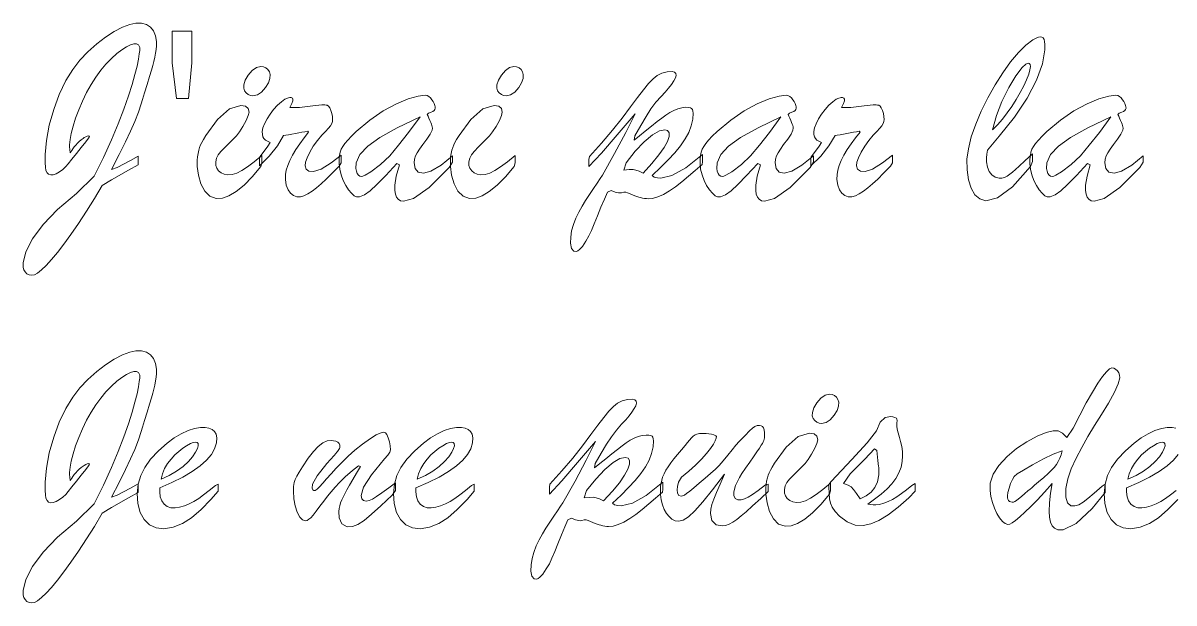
# Model space of a CAD drawing. Header units: inches. Extents: x 3 to 112, y 4 to 120.
# Drawn here: x 2.63 to 28.53, y 91.93 to 104.98 of the extents above; entities that cross this region are included whole.
import ezdxf

# ---------------------------------------------------------------- set-up
doc = ezdxf.new("R2010")
doc.units = ezdxf.units.IN
doc.header["$MEASUREMENT"] = 0
doc.layers.add('Calque 1', color=7, linetype='Continuous')

msp = doc.modelspace()

# ---------------------------------------------------------------- linework, layer by layer
at = {"layer": 'Calque 1', "lineweight": 0}
for points in [[(5.221, 101.79), (5.009, 101.671), (4.62, 101.451), (4.416, 101.327), (4.237, 101.031), (4.058, 100.746), (3.878, 100.472), (3.707, 100.222), (3.549, 100.003), (3.405, 99.816), (3.274, 99.658), (3.155, 99.528), (3.05, 99.427), (2.96, 99.355), (2.889, 99.315), (2.831, 99.306), (2.772, 99.316), (2.721, 99.341), (2.679, 99.381), (2.648, 99.429), (2.632, 99.481), (2.632, 99.588), (2.699, 99.837), (2.849, 100.124), (3.083, 100.446), (3.411, 100.788), (3.836, 101.143), (4.234, 101.538), (4.441, 101.958), (4.621, 102.351), (4.773, 102.716), (4.901, 103.046), (5.005, 103.341), (5.086, 103.6), (5.149, 103.824), (5.197, 104.014), (5.229, 104.17), (5.249, 104.287), (5.259, 104.366), (5.257, 104.433), (5.233, 104.489), (5.187, 104.516), (5.126, 104.514), (5.052, 104.491), (4.96, 104.446), (4.854, 104.381), (4.741, 104.294), (4.621, 104.186), (4.499, 104.059), (4.382, 103.919), (4.27, 103.765), (4.164, 103.599), (4.064, 103.42), (3.971, 103.228), (3.887, 103.03), (3.816, 102.841), (3.759, 102.663), (3.716, 102.5), (3.69, 102.359), (3.679, 102.241), (3.68, 102.195), (3.684, 102.14), (3.69, 102.064), (3.708, 102.081), (3.73, 102.115), (3.755, 102.154), (3.784, 102.195), (3.817, 102.236), (3.855, 102.278), (3.896, 102.319), (3.939, 102.354), (3.983, 102.385), (4.011, 102.404), (4.042, 102.42), (4.077, 102.435), (4.107, 102.442), (4.124, 102.44), (4.129, 102.428), (4.105, 102.389), (4.042, 102.307), (3.941, 102.182), (3.832, 102.047), (3.733, 101.921), (3.651, 101.814), (3.595, 101.751), (3.528, 101.69), (3.45, 101.633), (3.377, 101.591), (3.313, 101.567), (3.258, 101.563), (3.208, 101.578), (3.172, 101.612), (3.149, 101.665), (3.136, 101.741), (3.128, 101.839), (3.129, 102.023), (3.159, 102.34), (3.223, 102.681), (3.322, 103.04), (3.446, 103.378), (3.593, 103.686), (3.75, 103.939), (3.91, 104.145), (4.091, 104.337), (4.291, 104.513), (4.49, 104.665), (4.686, 104.79), (4.874, 104.887), (5.037, 104.952), (5.172, 104.983), (5.295, 104.982), (5.407, 104.951), (5.498, 104.892), (5.568, 104.806), (5.613, 104.697), (5.634, 104.567), (5.634, 104.469), (5.628, 104.388), (5.615, 104.302), (5.597, 104.211), (5.576, 104.119), (5.552, 104.026), (5.522, 103.922), (5.48, 103.781), (5.424, 103.601), (5.364, 103.409), (5.319, 103.263), (5.288, 103.165), (5.228, 102.978), (5.147, 102.764), (5.053, 102.546), (4.939, 102.307), (4.797, 102.021), (4.625, 101.686), (4.749, 101.73), (5.047, 101.891), (5.221, 101.985), (5.221, 101.937), (5.221, 101.842)], [(25.347, 102.036), (25.347, 101.975), (25.347, 101.865), (25.301, 101.755), (24.902, 101.3), (24.558, 101.045), (24.296, 100.984), (24.164, 101.023), (24.054, 101.118), (23.967, 101.268), (23.906, 101.457), (23.875, 101.681), (23.873, 101.918), (23.905, 102.155), (23.971, 102.419), (24.07, 102.708), (24.193, 103.002), (24.34, 103.299), (24.506, 103.593), (24.678, 103.863), (24.854, 104.106), (25.031, 104.317), (25.199, 104.483), (25.358, 104.602), (25.432, 104.644), (25.481, 104.664), (25.522, 104.671), (25.56, 104.665), (25.589, 104.646), (25.608, 104.614), (25.62, 104.565), (25.627, 104.497), (25.628, 104.379), (25.574, 104.061), (25.44, 103.697), (25.226, 103.289), (24.943, 102.865), (24.596, 102.434), (24.337, 102.121), (24.323, 102.028), (24.315, 101.952), (24.316, 101.858), (24.336, 101.742), (24.375, 101.643), (24.432, 101.564), (24.506, 101.512), (24.595, 101.488), (24.662, 101.49), (24.718, 101.507), (24.776, 101.537), (24.837, 101.58), (24.899, 101.629), (24.964, 101.685), (25.048, 101.761), (25.176, 101.878)], [(7.805, 103.345), (7.752, 103.352), (7.7, 103.375), (7.651, 103.412), (7.615, 103.46), (7.598, 103.515), (7.6, 103.595), (7.633, 103.699), (7.7, 103.811), (7.791, 103.916), (7.885, 103.98), (7.982, 104.002), (8.044, 103.995), (8.098, 103.973), (8.143, 103.936), (8.175, 103.886), (8.191, 103.822), (8.188, 103.738), (8.156, 103.637), (8.091, 103.529), (8.001, 103.427), (7.906, 103.365)], [(13.501, 103.345), (13.448, 103.352), (13.396, 103.375), (13.347, 103.412), (13.311, 103.46), (13.294, 103.515), (13.296, 103.595), (13.329, 103.699), (13.396, 103.811), (13.487, 103.916), (13.581, 103.98), (13.678, 104.002), (13.74, 103.995), (13.794, 103.973), (13.839, 103.936), (13.871, 103.886), (13.887, 103.822), (13.884, 103.738), (13.852, 103.637), (13.787, 103.529), (13.697, 103.427), (13.602, 103.365)], [(15.368, 101.751), (15.368, 101.807), (15.368, 101.91), (15.382, 101.976), (15.652, 102.278), (15.895, 102.568), (16.112, 102.845), (16.301, 103.095), (16.461, 103.307), (16.592, 103.481), (16.705, 103.621), (16.809, 103.729), (16.904, 103.805), (17.007, 103.856), (17.125, 103.884), (17.242, 103.89), (17.293, 103.877), (17.322, 103.846), (17.327, 103.8), (17.312, 103.747), (17.278, 103.679), (17.226, 103.599), (17.161, 103.514), (17.086, 103.429), (16.99, 103.33), (16.875, 103.199), (16.763, 103.048), (16.651, 102.876), (16.531, 102.675), (16.401, 102.441), (16.382, 102.348), (16.503, 102.444), (16.635, 102.55), (16.775, 102.664), (16.9, 102.763), (17.007, 102.845), (17.099, 102.911), (17.188, 102.967), (17.278, 103.014), (17.366, 103.051), (17.455, 103.075), (17.544, 103.086), (17.609, 103.085), (17.65, 103.077), (17.678, 103.062), (17.694, 103.039), (17.704, 103.002), (17.709, 102.953), (17.702, 102.822), (17.669, 102.671), (17.612, 102.522), (17.53, 102.373), (17.426, 102.221), (17.3, 102.065), (17.151, 101.903), (16.981, 101.731), (16.789, 101.55), (16.835, 101.512), (16.908, 101.498), (16.982, 101.493), (17.235, 101.548), (17.55, 101.725), (17.919, 102.024), (17.919, 101.967), (17.919, 101.861), (17.912, 101.802), (17.758, 101.666), (17.608, 101.537), (17.459, 101.412), (17.315, 101.3), (17.177, 101.205), (17.045, 101.126), (16.919, 101.068), (16.801, 101.036), (16.702, 101.028), (16.66, 101.03), (16.616, 101.035), (16.571, 101.044), (16.527, 101.054), (16.486, 101.065), (16.446, 101.078), (16.402, 101.094), (16.349, 101.114), (16.291, 101.138), (16.238, 101.158), (16.194, 101.174), (16.149, 101.175), (16.101, 101.164), (16.072, 101.158), (16.033, 101.159), (15.954, 101.177), (15.867, 101.214), (15.786, 101.176), (15.714, 101.021), (15.638, 100.84), (15.56, 100.64), (15.488, 100.463), (15.425, 100.314), (15.368, 100.19), (15.3, 100.072), (15.219, 99.957), (15.156, 99.886), (15.116, 99.855), (15.087, 99.84), (15.028, 99.851), (14.975, 99.912), (14.952, 100.025), (14.956, 100.164), (14.978, 100.303), (15.018, 100.446), (15.074, 100.589), (15.138, 100.728), (15.211, 100.862), (15.291, 100.992), (15.376, 101.124), (15.466, 101.256), (15.552, 101.381), (15.621, 101.483), (15.67, 101.562), (15.945, 102.046), (16.199, 102.52), (16.404, 102.939), (16.002, 102.465), (15.647, 102.054)], [(24.449, 102.576), (24.561, 102.693), (24.671, 102.821), (24.777, 102.96), (24.88, 103.107), (24.978, 103.262), (25.071, 103.421), (25.15, 103.571), (25.214, 103.708), (25.263, 103.831), (25.292, 103.931), (25.302, 104.008), (25.295, 104.049), (25.276, 104.072), (25.25, 104.077), (25.23, 104.07), (25.202, 104.055), (25.116, 103.98), (24.971, 103.795), (24.814, 103.534), (24.659, 103.218), (24.537, 102.898)], [(10.128, 102.54), (10.437, 102.798), (10.739, 103.007), (11.034, 103.165), (11.301, 103.276), (11.523, 103.339), (11.683, 103.357), (11.725, 103.349), (11.764, 103.329), (11.802, 103.296), (11.835, 103.258), (11.863, 103.215), (11.885, 103.169), (11.901, 103.129), (11.909, 103.097), (11.91, 103.068), (11.902, 103.037), (11.884, 103.012), (11.855, 102.993), (11.813, 102.974), (11.756, 102.951), (11.729, 102.922), (11.746, 102.883), (11.766, 102.838), (11.788, 102.788), (11.807, 102.744), (11.822, 102.707), (11.834, 102.675), (11.841, 102.646), (11.845, 102.62), (11.836, 102.57), (11.795, 102.485), (11.72, 102.372), (11.627, 102.246), (11.554, 102.143), (11.501, 102.064), (11.466, 101.996), (11.445, 101.919), (11.437, 101.833), (11.457, 101.708), (11.525, 101.63), (11.641, 101.604), (11.812, 101.65), (12.038, 101.787), (12.298, 101.997), (12.298, 101.942), (12.298, 101.852), (12.225, 101.734), (11.771, 101.284), (11.418, 101.032), (11.195, 100.971), (11.126, 100.984), (11.073, 101.015), (11.036, 101.063), (11.011, 101.129), (10.998, 101.212), (10.998, 101.335), (11.032, 101.539), (11.106, 101.794), (11.043, 101.825), (10.793, 101.554), (10.595, 101.348), (10.445, 101.205), (10.317, 101.113), (10.206, 101.068), (10.137, 101.068), (10.084, 101.097), (10.023, 101.152), (9.957, 101.231), (9.895, 101.327), (9.839, 101.439), (9.791, 101.563), (9.76, 101.691), (9.748, 101.822), (9.749, 101.922), (9.757, 102.005), (9.772, 102.076), (9.794, 102.141), (9.829, 102.207), (9.875, 102.274), (9.938, 102.348), (10.022, 102.437)], [(18.249, 102.54), (18.557, 102.798), (18.86, 103.007), (19.155, 103.165), (19.422, 103.276), (19.644, 103.339), (19.804, 103.357), (19.845, 103.349), (19.885, 103.329), (19.922, 103.296), (19.956, 103.258), (19.984, 103.215), (20.006, 103.169), (20.022, 103.129), (20.03, 103.097), (20.031, 103.068), (20.023, 103.037), (20.005, 103.012), (19.976, 102.993), (19.934, 102.974), (19.877, 102.951), (19.85, 102.922), (19.867, 102.883), (19.887, 102.838), (19.909, 102.788), (19.928, 102.744), (19.943, 102.707), (19.955, 102.675), (19.962, 102.646), (19.966, 102.62), (19.957, 102.57), (19.916, 102.485), (19.841, 102.372), (19.748, 102.246), (19.675, 102.143), (19.622, 102.064), (19.587, 101.996), (19.565, 101.919), (19.558, 101.833), (19.578, 101.708), (19.646, 101.63), (19.762, 101.604), (19.933, 101.65), (20.159, 101.787), (20.419, 101.997), (20.419, 101.942), (20.419, 101.852), (20.346, 101.734), (19.892, 101.284), (19.539, 101.032), (19.316, 100.971), (19.247, 100.984), (19.194, 101.015), (19.157, 101.063), (19.132, 101.129), (19.119, 101.212), (19.119, 101.335), (19.153, 101.539), (19.227, 101.794), (19.164, 101.825), (18.914, 101.554), (18.716, 101.348), (18.566, 101.205), (18.438, 101.113), (18.327, 101.068), (18.258, 101.068), (18.205, 101.097), (18.144, 101.152), (18.078, 101.231), (18.016, 101.327), (17.96, 101.439), (17.912, 101.563), (17.881, 101.691), (17.868, 101.822), (17.87, 101.922), (17.878, 102.005), (17.892, 102.076), (17.915, 102.141), (17.95, 102.207), (17.996, 102.274), (18.059, 102.348), (18.143, 102.437)], [(25.671, 102.54), (25.979, 102.798), (26.281, 103.007), (26.577, 103.165), (26.844, 103.276), (27.066, 103.339), (27.225, 103.357), (27.267, 103.349), (27.307, 103.329), (27.344, 103.296), (27.377, 103.258), (27.405, 103.215), (27.428, 103.169), (27.443, 103.129), (27.452, 103.097), (27.453, 103.068), (27.444, 103.037), (27.426, 103.012), (27.398, 102.993), (27.355, 102.974), (27.298, 102.951), (27.272, 102.922), (27.289, 102.883), (27.309, 102.838), (27.331, 102.788), (27.349, 102.744), (27.365, 102.707), (27.376, 102.675), (27.384, 102.646), (27.387, 102.62), (27.379, 102.57), (27.337, 102.485), (27.262, 102.372), (27.17, 102.246), (27.097, 102.143), (27.044, 102.064), (27.008, 101.996), (26.987, 101.919), (26.979, 101.833), (27, 101.708), (27.068, 101.63), (27.183, 101.604), (27.354, 101.65), (27.581, 101.787), (27.84, 101.997), (27.84, 101.942), (27.84, 101.852), (27.767, 101.734), (27.314, 101.284), (26.961, 101.032), (26.737, 100.971), (26.669, 100.984), (26.616, 101.015), (26.578, 101.063), (26.554, 101.129), (26.54, 101.212), (26.541, 101.335), (26.575, 101.539), (26.649, 101.794), (26.586, 101.825), (26.335, 101.554), (26.137, 101.348), (25.987, 101.205), (25.859, 101.113), (25.749, 101.068), (25.68, 101.068), (25.626, 101.097), (25.565, 101.152), (25.499, 101.231), (25.438, 101.327), (25.381, 101.439), (25.333, 101.563), (25.303, 101.691), (25.29, 101.822), (25.292, 101.922), (25.3, 102.005), (25.314, 102.076), (25.337, 102.141), (25.371, 102.207), (25.418, 102.274), (25.48, 102.348), (25.565, 102.437)], [(8.009, 102.003), (8.009, 101.943), (8.009, 101.834), (7.987, 101.756), (7.791, 101.523), (7.605, 101.334), (7.428, 101.19), (7.266, 101.091), (7.123, 101.038), (6.982, 101.031), (6.837, 101.083), (6.722, 101.196), (6.637, 101.366), (6.581, 101.556), (6.554, 101.757), (6.552, 101.895), (6.558, 101.973), (6.57, 102.049), (6.587, 102.121), (6.606, 102.184), (6.627, 102.238), (6.654, 102.292), (6.694, 102.364), (6.748, 102.454), (7.01, 102.811), (7.282, 103.049), (7.535, 103.129), (7.64, 103.112), (7.701, 103.061), (7.718, 102.98), (7.701, 102.898), (7.655, 102.789), (7.582, 102.657), (7.504, 102.536), (7.433, 102.443), (7.33, 102.34), (7.186, 102.196), (7.085, 102.089), (7.025, 102.014), (6.988, 101.939), (6.97, 101.858), (6.971, 101.78), (6.992, 101.714), (7.032, 101.657), (7.089, 101.611), (7.159, 101.581), (7.24, 101.568), (7.337, 101.576), (7.444, 101.607), (7.557, 101.664), (7.684, 101.747), (7.835, 101.86)], [(7.952, 101.772), (7.952, 101.824), (7.952, 101.92), (7.959, 101.975), (8.059, 102.098), (8.141, 102.208), (8.191, 102.297), (8.133, 102.322), (8.087, 102.35), (8.054, 102.381), (8.031, 102.422), (8.018, 102.473), (8.016, 102.538), (8.032, 102.621), (8.068, 102.717), (8.125, 102.826), (8.194, 102.935), (8.272, 103.038), (8.36, 103.136), (8.445, 103.213), (8.524, 103.267), (8.58, 103.293), (8.608, 103.303), (8.635, 103.308), (8.667, 103.307), (8.694, 103.294), (8.707, 103.268), (8.706, 103.229), (8.683, 103.169), (8.639, 103.084), (8.851, 103.08), (9.155, 103.121), (9.353, 103.139), (9.423, 103.14), (9.455, 103.137), (9.478, 103.131), (9.507, 103.111), (9.537, 103.072), (9.562, 103.016), (9.582, 102.949), (9.595, 102.882), (9.6, 102.815), (9.595, 102.767), (9.578, 102.721), (9.548, 102.672), (9.503, 102.616), (9.439, 102.544), (9.357, 102.456), (9.255, 102.337), (9.164, 102.211), (9.085, 102.077), (9.024, 101.952), (8.989, 101.851), (8.979, 101.77), (9.003, 101.693), (9.067, 101.649), (9.172, 101.638), (9.338, 101.694), (9.566, 101.836), (9.789, 102.006), (9.789, 101.935), (9.789, 101.839), (9.744, 101.761), (9.59, 101.603), (9.456, 101.471), (9.342, 101.364), (9.236, 101.273), (9.136, 101.198), (9.041, 101.136), (8.954, 101.094), (8.873, 101.073), (8.794, 101.073), (8.717, 101.098), (8.651, 101.15), (8.595, 101.229), (8.557, 101.332), (8.539, 101.459), (8.54, 101.572), (8.557, 101.669), (8.588, 101.774), (8.635, 101.887), (8.696, 102.007), (8.772, 102.133), (8.86, 102.264), (8.955, 102.396), (9.058, 102.527), (9.039, 102.549), (8.976, 102.536), (8.908, 102.523), (8.835, 102.51), (8.76, 102.496), (8.682, 102.482), (8.608, 102.469), (8.545, 102.457), (8.495, 102.448), (8.357, 102.217), (8.174, 101.986)], [(13.705, 102.003), (13.705, 101.943), (13.705, 101.834), (13.683, 101.756), (13.487, 101.523), (13.301, 101.334), (13.124, 101.19), (12.962, 101.091), (12.819, 101.038), (12.678, 101.031), (12.533, 101.083), (12.418, 101.196), (12.333, 101.366), (12.277, 101.556), (12.25, 101.757), (12.248, 101.895), (12.254, 101.973), (12.266, 102.049), (12.283, 102.121), (12.302, 102.184), (12.323, 102.238), (12.35, 102.292), (12.39, 102.364), (12.444, 102.454), (12.706, 102.811), (12.978, 103.049), (13.231, 103.129), (13.336, 103.112), (13.397, 103.061), (13.414, 102.98), (13.397, 102.898), (13.351, 102.789), (13.278, 102.657), (13.2, 102.536), (13.129, 102.443), (13.026, 102.34), (12.882, 102.196), (12.781, 102.089), (12.721, 102.014), (12.684, 101.939), (12.666, 101.858), (12.667, 101.78), (12.688, 101.714), (12.728, 101.657), (12.785, 101.611), (12.855, 101.581), (12.936, 101.568), (13.033, 101.576), (13.14, 101.607), (13.253, 101.664), (13.38, 101.747), (13.531, 101.86)], [(20.362, 101.772), (20.362, 101.824), (20.362, 101.92), (20.368, 101.975), (20.469, 102.098), (20.551, 102.208), (20.6, 102.297), (20.542, 102.322), (20.497, 102.35), (20.463, 102.381), (20.44, 102.422), (20.428, 102.473), (20.425, 102.538), (20.441, 102.621), (20.477, 102.717), (20.534, 102.826), (20.603, 102.935), (20.682, 103.038), (20.769, 103.136), (20.854, 103.213), (20.934, 103.267), (20.989, 103.293), (21.017, 103.303), (21.044, 103.308), (21.076, 103.307), (21.103, 103.294), (21.117, 103.268), (21.115, 103.229), (21.092, 103.169), (21.048, 103.084), (21.261, 103.08), (21.564, 103.121), (21.763, 103.139), (21.832, 103.14), (21.864, 103.137), (21.888, 103.131), (21.917, 103.111), (21.946, 103.072), (21.972, 103.016), (21.992, 102.949), (22.004, 102.882), (22.009, 102.815), (22.005, 102.767), (21.987, 102.721), (21.957, 102.672), (21.912, 102.616), (21.848, 102.544), (21.766, 102.456), (21.664, 102.337), (21.573, 102.211), (21.494, 102.077), (21.434, 101.952), (21.399, 101.851), (21.388, 101.77), (21.412, 101.693), (21.476, 101.649), (21.582, 101.638), (21.747, 101.694), (21.975, 101.836), (22.198, 102.006), (22.198, 101.935), (22.198, 101.839), (22.153, 101.761), (21.999, 101.603), (21.865, 101.471), (21.751, 101.364), (21.645, 101.273), (21.545, 101.198), (21.451, 101.136), (21.363, 101.094), (21.282, 101.073), (21.203, 101.073), (21.127, 101.098), (21.06, 101.15), (21.004, 101.229), (20.967, 101.332), (20.949, 101.459), (20.95, 101.572), (20.966, 101.669), (20.998, 101.774), (21.045, 101.887), (21.106, 102.007), (21.181, 102.133), (21.269, 102.264), (21.364, 102.396), (21.467, 102.527), (21.449, 102.549), (21.385, 102.536), (21.317, 102.523), (21.245, 102.51), (21.17, 102.496), (21.092, 102.482), (21.017, 102.469), (20.955, 102.457), (20.905, 102.448), (20.766, 102.217), (20.583, 101.986)], [(11.566, 102.87), (11.052, 102.622), (10.659, 102.403), (10.388, 102.212), (10.214, 102.025), (10.13, 101.834), (10.124, 101.712), (10.133, 101.651), (10.152, 101.6), (10.178, 101.561), (10.212, 101.538), (10.249, 101.532), (10.282, 101.539), (10.329, 101.558), (10.46, 101.636), (10.679, 101.801), (10.883, 101.997), (11.083, 102.231), (11.31, 102.521)], [(19.687, 102.87), (19.173, 102.622), (18.78, 102.403), (18.509, 102.212), (18.335, 102.025), (18.251, 101.834), (18.245, 101.712), (18.254, 101.651), (18.273, 101.6), (18.299, 101.561), (18.333, 101.538), (18.37, 101.532), (18.403, 101.539), (18.45, 101.558), (18.581, 101.636), (18.8, 101.801), (19.004, 101.997), (19.204, 102.231), (19.431, 102.521)], [(27.108, 102.87), (26.594, 102.622), (26.202, 102.403), (25.93, 102.212), (25.757, 102.025), (25.673, 101.834), (25.666, 101.712), (25.676, 101.651), (25.694, 101.6), (25.721, 101.561), (25.754, 101.538), (25.791, 101.532), (25.825, 101.539), (25.872, 101.558), (26.003, 101.636), (26.222, 101.801), (26.425, 101.997), (26.626, 102.231), (26.853, 102.521)], [(16.587, 101.604), (16.785, 101.821), (16.942, 102.013), (17.058, 102.18), (17.134, 102.32), (17.171, 102.432), (17.17, 102.513), (17.138, 102.563), (17.075, 102.582), (16.957, 102.558), (16.801, 102.466), (16.613, 102.308), (16.41, 102.096), (16.203, 101.836), (16.149, 101.674), (16.275, 101.684), (16.362, 101.685), (16.423, 101.675), (16.497, 101.648)], [(5.221, 94.415), (5.009, 94.295), (4.62, 94.076), (4.416, 93.952), (4.237, 93.655), (4.058, 93.371), (3.878, 93.097), (3.707, 92.847), (3.549, 92.628), (3.405, 92.44), (3.274, 92.282), (3.155, 92.153), (3.05, 92.051), (2.96, 91.98), (2.889, 91.94), (2.831, 91.93), (2.772, 91.941), (2.721, 91.966), (2.679, 92.006), (2.648, 92.053), (2.632, 92.106), (2.632, 92.213), (2.699, 92.462), (2.849, 92.748), (3.083, 93.071), (3.411, 93.412), (3.836, 93.768), (4.234, 94.163), (4.441, 94.583), (4.621, 94.976), (4.773, 95.34), (4.901, 95.671), (5.005, 95.965), (5.086, 96.224), (5.149, 96.449), (5.197, 96.639), (5.229, 96.794), (5.249, 96.912), (5.259, 96.991), (5.257, 97.057), (5.233, 97.114), (5.187, 97.14), (5.126, 97.139), (5.052, 97.116), (4.96, 97.071), (4.854, 97.005), (4.741, 96.919), (4.621, 96.811), (4.499, 96.684), (4.382, 96.543), (4.27, 96.389), (4.164, 96.223), (4.064, 96.045), (3.971, 95.853), (3.887, 95.654), (3.816, 95.466), (3.759, 95.288), (3.716, 95.125), (3.69, 94.984), (3.679, 94.866), (3.68, 94.82), (3.684, 94.765), (3.69, 94.688), (3.708, 94.706), (3.73, 94.74), (3.755, 94.778), (3.784, 94.819), (3.817, 94.861), (3.855, 94.903), (3.896, 94.943), (3.939, 94.979), (3.983, 95.009), (4.011, 95.028), (4.042, 95.045), (4.077, 95.059), (4.107, 95.067), (4.124, 95.065), (4.129, 95.052), (4.105, 95.014), (4.042, 94.932), (3.941, 94.806), (3.832, 94.671), (3.733, 94.546), (3.651, 94.438), (3.595, 94.375), (3.528, 94.315), (3.45, 94.258), (3.377, 94.215), (3.313, 94.192), (3.258, 94.187), (3.208, 94.202), (3.172, 94.236), (3.149, 94.29), (3.136, 94.365), (3.128, 94.463), (3.129, 94.647), (3.159, 94.965), (3.223, 95.306), (3.322, 95.664), (3.446, 96.002), (3.593, 96.31), (3.75, 96.564), (3.91, 96.77), (4.091, 96.962), (4.291, 97.138), (4.49, 97.289), (4.686, 97.414), (4.874, 97.512), (5.037, 97.577), (5.172, 97.608), (5.295, 97.606), (5.407, 97.576), (5.498, 97.517), (5.568, 97.43), (5.613, 97.322), (5.634, 97.192), (5.634, 97.093), (5.628, 97.013), (5.615, 96.927), (5.597, 96.835), (5.576, 96.743), (5.552, 96.65), (5.522, 96.546), (5.48, 96.405), (5.424, 96.226), (5.364, 96.034), (5.319, 95.888), (5.288, 95.789), (5.228, 95.602), (5.147, 95.388), (5.053, 95.171), (4.939, 94.932), (4.797, 94.645), (4.625, 94.31), (4.749, 94.355), (5.047, 94.516), (5.221, 94.61), (5.221, 94.562), (5.221, 94.467)], [(25.794, 94.622), (25.62, 94.427), (25.459, 94.254), (25.311, 94.101), (25.178, 93.972), (25.065, 93.867), (24.969, 93.788), (24.892, 93.733), (24.835, 93.702), (24.791, 93.695), (24.735, 93.716), (24.674, 93.767), (24.608, 93.847), (24.547, 93.946), (24.492, 94.061), (24.445, 94.191), (24.412, 94.326), (24.395, 94.462), (24.399, 94.626), (24.461, 94.826), (24.589, 95.027), (24.777, 95.226), (24.988, 95.404), (25.218, 95.559), (25.455, 95.686), (25.655, 95.77), (25.813, 95.808), (25.923, 95.801), (26.022, 95.75), (26.12, 95.656), (26.26, 95.862), (26.412, 96.161), (26.558, 96.435), (26.695, 96.677), (26.817, 96.874), (26.923, 97.026), (27.012, 97.135), (27.083, 97.201), (27.134, 97.224), (27.178, 97.217), (27.219, 97.195), (27.258, 97.158), (27.289, 97.111), (27.307, 97.061), (27.312, 97.001), (27.279, 96.863), (27.194, 96.672), (27.055, 96.43), (26.9, 96.174), (26.747, 95.922), (26.595, 95.674), (26.455, 95.43), (26.329, 95.188), (26.219, 94.949), (26.141, 94.721), (26.1, 94.504), (26.097, 94.312), (26.134, 94.184), (26.212, 94.12), (26.304, 94.115), (26.388, 94.142), (26.485, 94.197), (26.597, 94.281), (26.739, 94.402), (26.913, 94.56), (26.985, 94.602), (26.985, 94.5), (26.985, 94.415), (26.691, 94.054), (26.331, 93.718), (26.041, 93.576), (25.916, 93.579), (25.844, 93.611), (25.79, 93.669), (25.753, 93.751), (25.73, 93.858), (25.722, 93.99), (25.729, 94.187), (25.753, 94.399)], [(20.602, 95.969), (20.548, 95.977), (20.497, 95.999), (20.448, 96.037), (20.412, 96.084), (20.394, 96.14), (20.396, 96.219), (20.429, 96.323), (20.496, 96.435), (20.587, 96.541), (20.682, 96.605), (20.779, 96.627), (20.841, 96.619), (20.894, 96.597), (20.939, 96.561), (20.971, 96.51), (20.987, 96.447), (20.985, 96.363), (20.952, 96.262), (20.887, 96.154), (20.798, 96.052), (20.702, 95.99)], [(14.477, 94.376), (14.477, 94.432), (14.477, 94.534), (14.49, 94.601), (14.76, 94.903), (15.004, 95.193), (15.221, 95.47), (15.41, 95.72), (15.57, 95.932), (15.7, 96.106), (15.814, 96.246), (15.918, 96.354), (16.013, 96.43), (16.115, 96.481), (16.234, 96.509), (16.35, 96.515), (16.402, 96.502), (16.43, 96.471), (16.436, 96.425), (16.421, 96.371), (16.387, 96.304), (16.335, 96.224), (16.27, 96.139), (16.194, 96.053), (16.098, 95.955), (15.984, 95.823), (15.871, 95.673), (15.759, 95.501), (15.639, 95.3), (15.509, 95.066), (15.491, 94.973), (15.612, 95.069), (15.744, 95.175), (15.883, 95.288), (16.008, 95.388), (16.115, 95.47), (16.207, 95.536), (16.297, 95.592), (16.386, 95.639), (16.475, 95.676), (16.564, 95.7), (16.653, 95.71), (16.718, 95.71), (16.759, 95.702), (16.787, 95.687), (16.803, 95.663), (16.813, 95.627), (16.817, 95.578), (16.81, 95.447), (16.778, 95.296), (16.72, 95.147), (16.638, 94.998), (16.534, 94.846), (16.408, 94.689), (16.26, 94.527), (16.09, 94.356), (15.898, 94.174), (15.943, 94.136), (16.016, 94.123), (16.091, 94.118), (16.344, 94.173), (16.658, 94.35), (17.028, 94.649), (17.028, 94.591), (17.028, 94.486), (17.02, 94.426), (16.867, 94.291), (16.716, 94.161), (16.568, 94.037), (16.424, 93.925), (16.286, 93.829), (16.154, 93.75), (16.028, 93.693), (15.909, 93.661), (15.81, 93.653), (15.769, 93.655), (15.725, 93.66), (15.68, 93.668), (15.636, 93.678), (15.594, 93.69), (15.555, 93.703), (15.51, 93.719), (15.458, 93.739), (15.399, 93.762), (15.346, 93.783), (15.303, 93.798), (15.258, 93.8), (15.21, 93.788), (15.181, 93.782), (15.142, 93.783), (15.063, 93.801), (14.976, 93.838), (14.894, 93.801), (14.823, 93.645), (14.747, 93.464), (14.668, 93.265), (14.597, 93.088), (14.534, 92.939), (14.476, 92.815), (14.408, 92.697), (14.328, 92.582), (14.264, 92.511), (14.225, 92.479), (14.196, 92.465), (14.137, 92.476), (14.084, 92.537), (14.061, 92.65), (14.064, 92.789), (14.086, 92.928), (14.127, 93.07), (14.183, 93.214), (14.247, 93.353), (14.319, 93.487), (14.399, 93.617), (14.484, 93.749), (14.574, 93.881), (14.661, 94.006), (14.729, 94.108), (14.779, 94.186), (15.054, 94.67), (15.307, 95.145), (15.513, 95.564), (15.111, 95.089), (14.755, 94.678)], [(20.767, 94.544), (20.767, 94.563), (20.767, 94.599), (20.815, 94.666), (21.28, 95.159), (21.63, 95.537), (21.841, 95.804), (21.917, 95.998), (22.036, 96.105), (22.162, 96.128), (22.207, 96.121), (22.254, 96.106), (22.286, 96.09), (22.294, 96.067), (22.302, 96.041), (22.3, 96.023), (22.295, 95.992), (22.292, 95.953), (22.293, 95.908), (22.304, 95.845), (22.325, 95.759), (22.353, 95.656), (22.378, 95.564), (22.398, 95.482), (22.413, 95.408), (22.423, 95.328), (22.426, 95.241), (22.419, 95.115), (22.391, 94.984), (22.342, 94.857), (22.272, 94.733), (22.183, 94.614), (22.075, 94.497), (21.946, 94.382), (21.793, 94.265), (21.641, 94.156), (21.709, 94.146), (21.766, 94.14), (21.821, 94.139), (21.909, 94.149), (22.001, 94.173), (22.098, 94.212), (22.197, 94.262), (22.297, 94.322), (22.4, 94.392), (22.512, 94.476), (22.636, 94.574), (22.709, 94.621), (22.709, 94.533), (22.709, 94.446), (22.567, 94.298), (22.323, 94.085), (22.098, 93.915), (21.893, 93.789), (21.707, 93.708), (21.541, 93.672), (21.361, 93.685), (21.179, 93.755), (21.007, 93.881), (20.906, 93.991), (20.842, 94.086), (20.804, 94.178), (20.783, 94.278), (20.771, 94.4)], [(5.708, 94.52), (5.708, 94.499), (5.708, 94.462), (5.708, 94.433), (5.72, 94.322), (5.753, 94.229), (5.807, 94.155), (5.876, 94.104), (5.958, 94.075), (6.053, 94.07), (6.157, 94.083), (6.263, 94.113), (6.371, 94.159), (6.479, 94.216), (6.587, 94.284), (6.697, 94.363), (6.821, 94.461), (6.961, 94.576), (7.022, 94.608), (7.022, 94.522), (7.022, 94.45), (6.861, 94.259), (6.639, 94.032), (6.427, 93.85), (6.221, 93.716), (6.014, 93.633), (5.804, 93.602), (5.628, 93.621), (5.48, 93.69), (5.36, 93.809), (5.27, 93.97), (5.219, 94.167), (5.204, 94.397), (5.225, 94.606), (5.281, 94.801), (5.372, 94.983), (5.504, 95.165), (5.681, 95.353), (5.878, 95.528), (6.035, 95.645), (6.191, 95.738), (6.345, 95.809), (6.49, 95.856), (6.624, 95.879), (6.733, 95.88), (6.816, 95.865), (6.886, 95.834), (6.94, 95.788), (6.976, 95.727), (6.991, 95.65), (6.984, 95.533), (6.944, 95.403), (6.87, 95.273), (6.762, 95.144), (6.619, 95.016), (6.44, 94.888), (6.228, 94.762), (5.984, 94.639)], [(11.473, 94.52), (11.473, 94.499), (11.473, 94.462), (11.473, 94.433), (11.485, 94.322), (11.518, 94.229), (11.572, 94.155), (11.641, 94.104), (11.723, 94.075), (11.818, 94.07), (11.922, 94.083), (12.028, 94.113), (12.136, 94.159), (12.244, 94.216), (12.352, 94.284), (12.462, 94.363), (12.586, 94.461), (12.726, 94.576), (12.787, 94.608), (12.787, 94.522), (12.787, 94.45), (12.626, 94.259), (12.404, 94.032), (12.192, 93.85), (11.986, 93.716), (11.779, 93.633), (11.569, 93.602), (11.393, 93.621), (11.245, 93.69), (11.125, 93.809), (11.036, 93.97), (10.984, 94.167), (10.969, 94.397), (10.99, 94.606), (11.046, 94.801), (11.137, 94.983), (11.269, 95.165), (11.446, 95.353), (11.643, 95.528), (11.8, 95.645), (11.956, 95.738), (12.11, 95.809), (12.255, 95.856), (12.389, 95.879), (12.498, 95.88), (12.581, 95.865), (12.651, 95.834), (12.705, 95.788), (12.741, 95.727), (12.756, 95.65), (12.749, 95.533), (12.709, 95.403), (12.635, 95.273), (12.527, 95.144), (12.384, 95.016), (12.205, 94.888), (11.993, 94.762), (11.749, 94.639)], [(18.42, 94.832), (18.149, 94.48), (17.927, 94.204), (17.751, 94.005), (17.608, 93.871), (17.484, 93.793), (17.381, 93.77), (17.306, 93.782), (17.235, 93.817), (17.169, 93.873), (17.11, 93.947), (17.062, 94.035), (17.023, 94.139), (16.996, 94.251), (16.98, 94.369), (16.977, 94.481), (16.981, 94.558), (16.989, 94.63), (17.004, 94.697), (17.026, 94.765), (17.058, 94.838), (17.099, 94.916), (17.149, 94.997), (17.209, 95.084), (17.277, 95.175), (17.357, 95.273), (17.447, 95.38), (17.529, 95.476), (17.584, 95.54), (17.633, 95.596), (17.675, 95.645), (17.716, 95.684), (17.757, 95.712), (17.798, 95.73), (17.855, 95.741), (17.928, 95.747), (18.002, 95.746), (18.065, 95.74), (18.126, 95.728), (18.181, 95.711), (18.219, 95.694), (18.236, 95.676), (18.233, 95.642), (18.21, 95.583), (18.167, 95.503), (18.102, 95.406), (18.013, 95.294), (17.899, 95.167), (17.763, 95.031), (17.613, 94.896), (17.448, 94.763), (17.383, 94.646), (17.361, 94.551), (17.352, 94.475), (17.359, 94.401), (17.389, 94.353), (17.442, 94.334), (17.476, 94.339), (17.515, 94.358), (17.566, 94.392), (17.634, 94.444), (17.728, 94.522), (17.848, 94.627), (17.979, 94.742), (18.101, 94.847), (18.213, 94.943), (18.297, 95.024), (18.389, 95.127), (18.489, 95.254), (18.587, 95.378), (18.671, 95.48), (18.749, 95.566), (18.88, 95.703), (18.979, 95.802), (19.046, 95.863), (19.1, 95.901), (19.152, 95.922), (19.203, 95.927), (19.245, 95.92), (19.275, 95.903), (19.296, 95.875), (19.309, 95.829), (19.316, 95.762), (19.317, 95.688), (19.315, 95.649), (19.31, 95.616), (19.303, 95.589), (19.29, 95.558), (19.271, 95.522), (19.246, 95.48), (19.205, 95.418), (19.147, 95.332), (19.072, 95.223), (18.986, 95.099), (18.89, 94.961), (18.809, 94.842), (18.757, 94.756), (18.709, 94.665), (18.668, 94.571), (18.64, 94.491), (18.626, 94.427), (18.628, 94.35), (18.658, 94.282), (18.716, 94.25), (18.789, 94.25), (18.867, 94.271), (18.952, 94.311), (19.049, 94.373), (19.178, 94.465), (19.34, 94.588), (19.399, 94.607), (19.399, 94.513), (19.399, 94.438), (19.237, 94.284), (19.051, 94.114), (18.906, 93.985), (18.794, 93.89), (18.694, 93.811), (18.604, 93.749), (18.521, 93.704), (18.441, 93.676), (18.364, 93.665), (18.228, 93.69), (18.136, 93.784), (18.102, 93.946), (18.109, 94.042), (18.133, 94.145), (18.175, 94.266), (18.235, 94.415), (18.317, 94.604)], [(10.77, 95.171), (10.473, 94.813), (10.297, 94.537), (10.242, 94.347), (10.256, 94.276), (10.293, 94.235), (10.354, 94.223), (10.42, 94.236), (10.498, 94.269), (10.589, 94.324), (10.708, 94.408), (10.863, 94.525), (11.011, 94.637), (11.011, 94.564), (11.011, 94.465), (10.936, 94.36), (10.682, 94.116), (10.473, 93.926), (10.308, 93.789), (10.169, 93.697), (10.05, 93.649), (9.927, 93.646), (9.809, 93.71), (9.748, 93.85), (9.739, 93.992), (9.745, 94.056), (9.758, 94.12), (9.778, 94.184), (9.804, 94.249), (9.834, 94.315), (9.871, 94.386), (9.92, 94.475), (9.981, 94.584), (10.055, 94.711), (10.136, 94.851), (10.226, 95.001), (10.183, 95.015), (10.044, 94.911), (9.885, 94.768), (9.756, 94.641), (9.656, 94.535), (9.567, 94.433), (9.486, 94.332), (9.402, 94.224), (9.314, 94.108), (9.229, 93.996), (9.16, 93.909), (9.107, 93.85), (9.065, 93.813), (9.023, 93.79), (8.98, 93.782), (8.919, 93.8), (8.859, 93.865), (8.802, 93.975), (8.755, 94.119), (8.727, 94.277), (8.718, 94.451), (8.722, 94.554), (8.735, 94.642), (8.757, 94.712), (8.791, 94.785), (8.843, 94.876), (8.919, 94.995), (9.051, 95.188), (9.171, 95.341), (9.277, 95.455), (9.377, 95.533), (9.474, 95.578), (9.563, 95.588), (9.622, 95.583), (9.672, 95.57), (9.714, 95.549), (9.743, 95.52), (9.759, 95.483), (9.762, 95.447), (9.759, 95.426), (9.751, 95.404), (9.74, 95.382), (9.726, 95.361), (9.712, 95.341), (9.696, 95.321), (9.67, 95.292), (9.633, 95.251), (9.469, 95.066), (9.253, 94.792), (9.147, 94.603), (9.137, 94.515), (9.15, 94.477), (9.177, 94.459), (9.209, 94.461), (9.25, 94.49), (9.307, 94.545), (9.379, 94.625), (9.464, 94.722), (9.564, 94.836), (9.678, 94.963), (9.805, 95.095), (9.946, 95.231), (10.101, 95.368), (10.271, 95.502), (10.454, 95.633), (10.576, 95.712), (10.668, 95.754), (10.747, 95.771), (10.786, 95.76), (10.818, 95.72), (10.85, 95.648), (10.877, 95.559), (10.894, 95.468), (10.899, 95.377), (10.886, 95.323), (10.843, 95.255)], [(20.806, 94.628), (20.806, 94.567), (20.806, 94.458), (20.784, 94.38), (20.588, 94.147), (20.401, 93.959), (20.224, 93.815), (20.063, 93.716), (19.919, 93.663), (19.779, 93.656), (19.633, 93.707), (19.518, 93.821), (19.433, 93.991), (19.377, 94.181), (19.35, 94.382), (19.348, 94.519), (19.354, 94.598), (19.366, 94.674), (19.383, 94.746), (19.402, 94.809), (19.423, 94.863), (19.45, 94.917), (19.491, 94.988), (19.545, 95.079), (19.807, 95.435), (20.078, 95.674), (20.332, 95.753), (20.437, 95.736), (20.498, 95.686), (20.515, 95.605), (20.497, 95.522), (20.452, 95.414), (20.378, 95.281), (20.301, 95.16), (20.229, 95.067), (20.127, 94.965), (19.982, 94.821), (19.881, 94.714), (19.822, 94.639), (19.785, 94.564), (19.767, 94.483), (19.768, 94.405), (19.788, 94.339), (19.828, 94.282), (19.886, 94.235), (19.955, 94.206), (20.036, 94.193), (20.134, 94.2), (20.24, 94.232), (20.353, 94.288), (20.48, 94.372), (20.631, 94.485)], [(5.738, 94.715), (5.924, 94.798), (6.089, 94.895), (6.234, 95.004), (6.354, 95.115), (6.447, 95.222), (6.514, 95.324), (6.556, 95.407), (6.574, 95.47), (6.57, 95.516), (6.549, 95.543), (6.512, 95.552), (6.464, 95.543), (6.398, 95.516), (6.314, 95.47), (6.225, 95.412), (6.135, 95.342), (6.046, 95.261), (5.962, 95.17), (5.885, 95.069), (5.818, 94.958), (5.769, 94.84)], [(11.503, 94.715), (11.689, 94.798), (11.854, 94.895), (11.999, 95.004), (12.119, 95.115), (12.212, 95.222), (12.279, 95.324), (12.321, 95.407), (12.339, 95.47), (12.335, 95.516), (12.314, 95.543), (12.277, 95.552), (12.229, 95.543), (12.163, 95.516), (12.079, 95.47), (11.99, 95.412), (11.901, 95.342), (11.811, 95.261), (11.727, 95.17), (11.65, 95.069), (11.583, 94.958), (11.534, 94.84)], [(21.886, 95.003), (21.87, 95.135), (21.842, 95.361), (21.795, 95.4), (21.576, 95.17), (21.245, 94.838), (21.099, 94.619), (21.2, 94.583), (21.27, 94.541), (21.323, 94.484), (21.389, 94.395), (21.469, 94.274), (21.605, 94.343), (21.716, 94.428), (21.802, 94.531), (21.86, 94.658), (21.889, 94.813), (21.892, 94.912), (21.892, 94.932), (21.891, 94.951), (21.89, 94.968), (21.888, 94.985)], [(26.016, 95.354), (25.817, 95.277), (25.595, 95.173), (25.351, 95.043), (25.143, 94.923), (25.007, 94.834), (24.939, 94.776), (24.896, 94.713), (24.856, 94.623), (24.821, 94.513), (24.797, 94.417), (24.786, 94.34), (24.787, 94.294), (24.795, 94.264), (24.811, 94.237), (24.833, 94.216), (24.859, 94.203), (24.888, 94.199), (24.919, 94.202), (24.953, 94.215), (24.989, 94.237), (25.037, 94.272), (25.1, 94.324), (25.178, 94.392), (25.246, 94.453), (25.294, 94.494), (25.33, 94.525), (25.393, 94.579), (25.487, 94.659), (25.603, 94.758), (25.702, 94.846), (25.778, 94.918), (25.835, 94.979), (25.885, 95.044), (25.929, 95.113), (25.966, 95.188), (25.995, 95.268)], [(27.495, 94.715), (27.681, 94.798), (27.847, 94.895), (27.992, 95.004), (28.111, 95.115), (28.205, 95.222), (28.271, 95.324), (28.314, 95.407), (28.332, 95.47), (28.328, 95.516), (28.307, 95.543), (28.27, 95.552), (28.221, 95.543), (28.155, 95.516), (28.072, 95.47), (27.983, 95.412), (27.893, 95.342), (27.804, 95.261), (27.72, 95.17), (27.643, 95.069), (27.576, 94.958), (27.526, 94.84)], [(15.695, 94.229), (15.894, 94.446), (16.051, 94.638), (16.167, 94.805), (16.243, 94.945), (16.28, 95.056), (16.278, 95.138), (16.246, 95.187), (16.184, 95.207), (16.065, 95.182), (15.91, 95.091), (15.722, 94.933), (15.519, 94.72), (15.312, 94.461), (15.257, 94.299), (15.384, 94.308), (15.471, 94.309), (15.532, 94.3), (15.606, 94.273)]]:
    msp.add_lwpolyline(points, close=True, dxfattribs=at)
for points in [[(5.99, 104.089), (5.99, 104.8), (6.434, 104.8), (6.434, 104.089), (6.359, 103.282), (6.083, 103.282), (5.99, 104.089)], [(28.619, 94.259), (28.397, 94.032), (28.185, 93.85), (27.979, 93.716), (27.771, 93.633), (27.561, 93.602), (27.385, 93.621), (27.238, 93.69), (27.117, 93.809), (27.028, 93.97), (26.976, 94.167), (26.961, 94.397), (26.982, 94.606), (27.038, 94.801), (27.129, 94.983), (27.262, 95.165), (27.438, 95.353), (27.636, 95.528), (27.792, 95.645), (27.948, 95.738), (28.103, 95.809), (28.248, 95.856), (28.381, 95.879), (28.491, 95.88), (28.574, 95.865)], [(28.628, 95.273), (28.52, 95.144), (28.376, 95.016), (28.198, 94.888), (27.985, 94.762), (27.741, 94.639), (27.465, 94.52), (27.465, 94.499), (27.465, 94.462), (27.465, 94.433), (27.478, 94.322), (27.511, 94.229), (27.565, 94.155), (27.634, 94.104), (27.716, 94.075), (27.811, 94.07), (27.914, 94.083), (28.02, 94.113), (28.129, 94.159), (28.237, 94.216), (28.345, 94.284), (28.455, 94.363), (28.579, 94.461)]]:
    msp.add_lwpolyline(points, dxfattribs=at)

doc.saveas('drawing.dxf')
